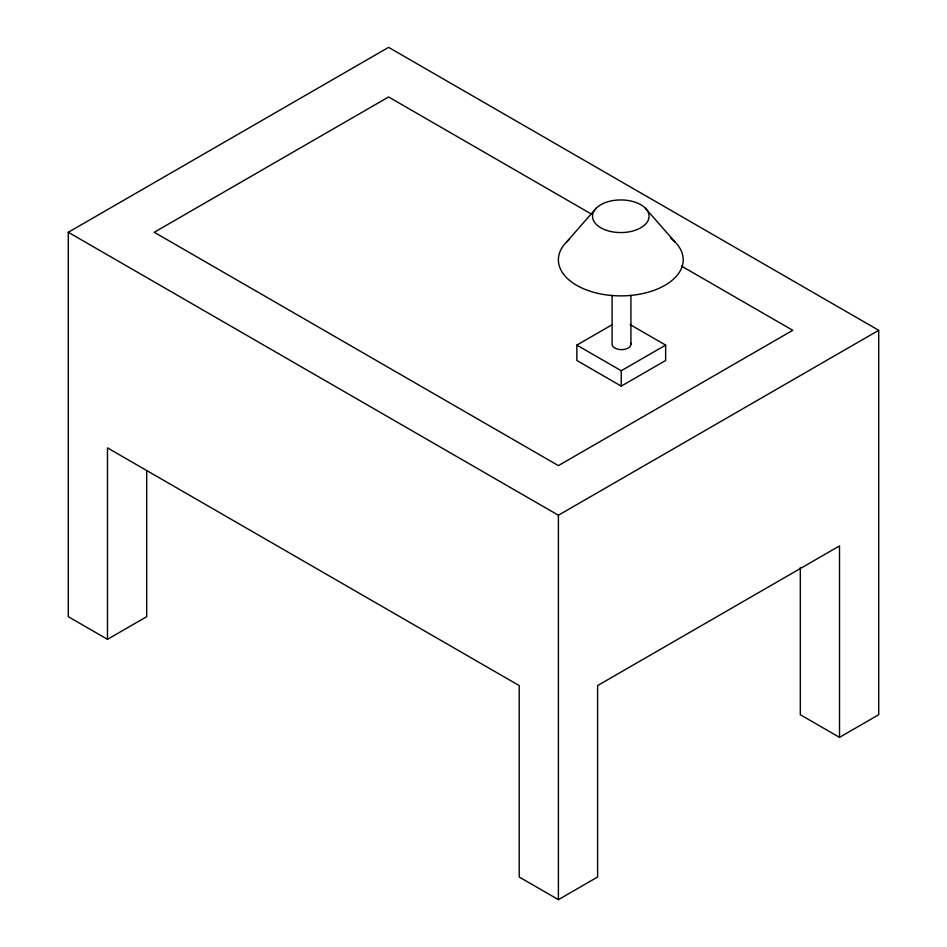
<?xml version="1.0" encoding="UTF-8"?>
<svg xmlns="http://www.w3.org/2000/svg" width="947" height="947" viewBox="0 0 947 947"><rect width="100%" height="100%" fill="white"/><g stroke="black" fill="none" stroke-linecap="round" stroke-linejoin="round"><path stroke-width="1.42" d="M566.732 241.816L596.314 208.091M146.69 470.896L146.69 616.686L107.484 639.32L68.291 616.686L68.291 232.275L388.601 47.35L878.709 330.314L878.709 714.725L839.516 737.346L800.31 714.725L800.31 567.454M630.122 324.596L665.646 345.099L665.646 360.487L621.244 386.127L576.841 360.487L576.841 345.099L612.366 324.596M576.841 345.099L621.244 370.739L665.646 345.099M68.291 232.275L558.399 515.239L878.709 330.314M107.484 639.32L107.484 447.884L519.205 685.581L519.205 877.017L558.399 899.65L597.604 877.017L597.604 685.581L839.516 545.91L839.516 737.346M591.958 214.389L388.601 96.973L154.243 232.275L558.399 465.616L792.757 330.314L681.485 266.071M645.262 208.091L674.856 241.816M630.915 295.452L630.915 344.211M621.244 370.739L621.244 386.127M612.082 295.452L612.082 344.211A9.423 5.433 0 0 0 622.735 349.597A9.423 5.433 0 0 0 630.595 342.802M558.399 515.239L558.399 899.65M670.867 238.313A62.419 36.045 0 0 1 663.184 286.29A62.419 36.045 0 0 1 579.753 286.988A62.419 36.045 0 0 1 569.656 239.165M606.66 230.381A28.256 16.312 0 0 0 649.05 216.247A28.256 16.312 0 0 0 606.66 202.125A28.256 16.312 0 0 0 606.66 230.381"/></g></svg>
